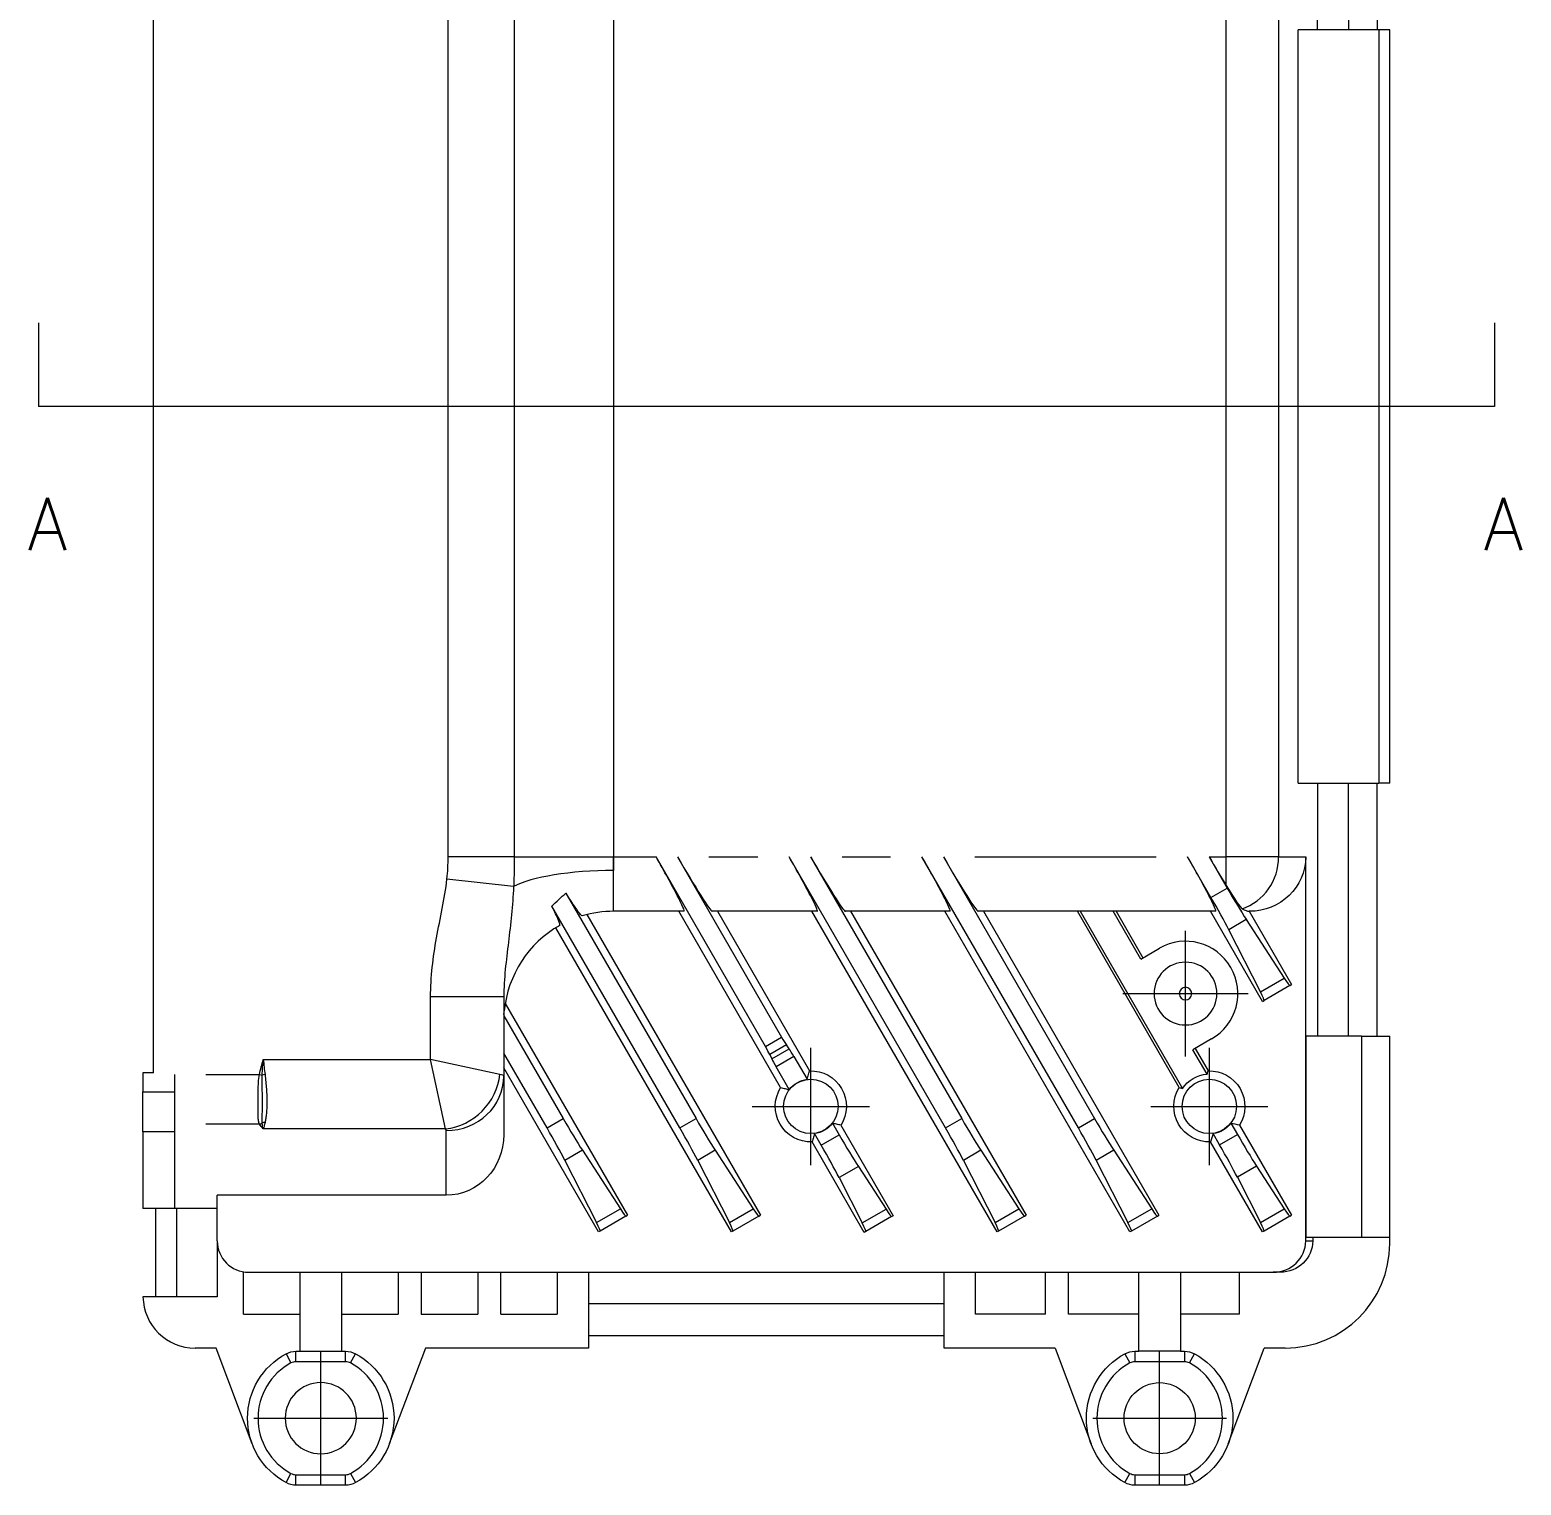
# Model space of a CAD drawing. Header units: millimetres. Extents: x -894 to 2281, y 379 to 1725.
# Drawn here: x -408 to -265.5, y 835.5 to 974.6 of the extents above; entities that cross this region are included whole.
import ezdxf
from ezdxf.lldxf.tags import DXFTag

# ---------------------------------------------------------------- set-up
doc = ezdxf.new("R2010")
doc.units = ezdxf.units.MM
for name, color, linetype, true_color in [('1', 7, 'Continuous', 0xffffff), ('6', 7, 'Continuous', 0xffffff), ('Top', 7, 'Continuous', 0xffffff)]:
    doc.layers.add(name, color=color, linetype=linetype, true_color=true_color)
doc.styles.add('标准', font='txt.shx')
tags = doc.linetypes.add('PHANTOM', pattern=[50.5, 18, -6.5, 6.5, -6.5, 6.5, -6.5]).pattern_tags.tags
tags[14:15] = [DXFTag(74, 4), DXFTag(75, 0), DXFTag(340, '0'), DXFTag(46, 0.0), DXFTag(50, 0.0), DXFTag(44, 0.0), DXFTag(45, 0.0)]
tags[12:13] = [DXFTag(74, 4), DXFTag(75, 0), DXFTag(340, '0'), DXFTag(46, 0.0), DXFTag(50, 0.0), DXFTag(44, 0.0), DXFTag(45, 0.0)]
tags[10:11] = [DXFTag(74, 4), DXFTag(75, 0), DXFTag(340, '0'), DXFTag(46, 0.0), DXFTag(50, 0.0), DXFTag(44, 0.0), DXFTag(45, 0.0)]
tags[8:9] = [DXFTag(74, 4), DXFTag(75, 0), DXFTag(340, '0'), DXFTag(46, 0.0), DXFTag(50, 0.0), DXFTag(44, 0.0), DXFTag(45, 0.0)]
tags[6:7] = [DXFTag(74, 4), DXFTag(75, 0), DXFTag(340, '0'), DXFTag(46, 0.0), DXFTag(50, 0.0), DXFTag(44, 0.0), DXFTag(45, 0.0)]
tags[4:5] = [DXFTag(74, 4), DXFTag(75, 0), DXFTag(340, '0'), DXFTag(46, 0.0), DXFTag(50, 0.0), DXFTag(44, 0.0), DXFTag(45, 0.0)]

# ---------------------------------------------------------------- blocks, each defined once
blk = doc.blocks.new('ASSORTED_DRAFT1')
at = {"color": 32, "lineweight": 18}
blk.add_solid([(287.36, 193.11), (287.88, 189.11), (286.83, 189.11), (287.36, 193.11)], dxfattribs=at)
blk = doc.blocks.new('ASSORTED_DRAFT2')
at = {"color": 32, "lineweight": 18}
blk.add_solid([(426.56, 193.11), (427.09, 189.11), (426.04, 189.11), (426.56, 193.11)], dxfattribs=at)

msp = doc.modelspace()

# ---------------------------------------------------------------- linework, layer by layer
at = {"layer": '1', "color": 32, "linetype": 'Continuous', "lineweight": 13}
for p, q in [((-407.232, 946.629), (-407.232, 938.629)), ((-268.026, 946.629), (-268.026, 938.629))]:
    msp.add_line(p, q, dxfattribs=at)
at = {"layer": '1', "color": 32, "linetype": 'PHANTOM', "lineweight": 13}
msp.add_line((-268.026, 938.629), (-407.232, 938.629), dxfattribs=at)
at = {"layer": '1', "color": 5, "linetype": 'PHANTOM', "lineweight": 13, "ltscale": 0.1}
for p, q in [((-303.559, 882.514), (-291.559, 882.514)), ((-338.981, 871.729), (-327.781, 871.729)), ((-300.881, 871.729), (-289.681, 871.729)), ((-386.631, 841.929), (-373.831, 841.929)), ((-306.431, 841.929), (-293.631, 841.929))]:
    msp.add_line(p, q, dxfattribs=at)
at = {"layer": '6', "color": 7, "linetype": 'Continuous', "lineweight": 20}
for p, q in [((-396.231, 874.929), (-396.231, 1002.329)), ((-284.944, 974.629), (-284.944, 998.829)), ((-281.972, 998.829), (-281.972, 974.629)), ((-279.231, 998.829), (-279.231, 974.629)), ((-278.031, 974.629), (-279.073, 974.629)), ((-278.031, 902.629), (-278.031, 974.629)), ((-284.944, 902.629), (-284.944, 878.429)), ((-281.972, 878.429), (-281.972, 902.629)), ((-279.231, 878.429), (-279.231, 902.629)), ((-278.031, 902.629), (-279.073, 902.629)), ((-337.721, 877.461), (-348.182, 895.579)), ((-346.121, 895.579), (-336.176, 878.354)), ((-320.499, 869.671), (-335.457, 895.579)), ((-333.396, 895.579), (-318.953, 870.563)), ((-307.799, 869.671), (-322.757, 895.579)), ((-320.696, 895.579), (-306.253, 870.563)), ((-295.124, 891.711), (-297.357, 895.579)), ((-295.296, 895.579), (-293.578, 892.604)), ((-286.069, 878.429), (-286.069, 895.579)), ((-356.799, 892.12), (-344.353, 870.563)), ((-345.899, 869.671), (-358.136, 890.867)), ((-354.793, 890.062), (-338.205, 861.329)), ((-345.494, 890.379), (-352.231, 890.379)), ((-336.267, 873.527), (-345.997, 890.379)), ((-332.769, 890.379), (-342.804, 890.379)), ((-342.302, 890.379), (-333.496, 875.127)), ((-315.576, 859.729), (-333.272, 890.379)), ((-320.069, 890.379), (-330.079, 890.379)), ((-329.577, 890.379), (-312.805, 861.329)), ((-302.876, 859.729), (-320.572, 890.379)), ((-294.669, 890.379), (-317.379, 890.379)), ((-316.877, 890.379), (-300.105, 861.329)), ((-298.167, 873.527), (-307.897, 890.379)), ((-307.618, 890.379), (-297.848, 873.456)), ((-301.844, 885.814), (-304.48, 890.379)), ((-304.202, 890.379), (-301.635, 885.934)), ((-290.201, 881.77), (-295.172, 890.379)), ((-291.453, 890.379), (-291.483, 890.379)), ((-291.477, 890.379), (-287.43, 883.37)), ((-340.976, 859.729), (-357.762, 888.804)), ((-290.396, 882.672), (-293.422, 888.611)), ((-291.744, 889.58), (-288.113, 883.99)), ((-301.844, 885.814), (-300.059, 886.844)), ((-287.577, 883.284), (-290.053, 881.855)), ((-287.577, 883.284), (-287.43, 883.37)), ((-362.731, 882.191), (-362.731, 874.632)), ((-362.594, 881.575), (-350.905, 861.329)), ((-290.201, 881.77), (-290.053, 881.855)), ((-362.731, 880.399), (-357.053, 870.563)), ((-286.065, 878.429), (-286.069, 878.429)), ((-286.065, 859.229), (-286.065, 878.429)), ((-280.724, 878.429), (-278.031, 878.429)), ((-278.031, 859.229), (-278.031, 878.429)), ((-335.453, 877.238), (-335.72, 877.617)), ((-295.059, 878.184), (-296.844, 877.154)), ((-295.494, 874.815), (-296.844, 877.154)), ((-296.635, 877.274), (-295.396, 875.127)), ((-358.599, 869.671), (-362.731, 876.829)), ((-337.311, 876.698), (-337.116, 876.277)), ((-335.45, 873.338), (-336.706, 875.514)), ((-334.997, 876.501), (-333.74, 874.325)), ((-396.231, 874.929), (-397.231, 874.929)), ((-397.231, 874.929), (-397.231, 873.125)), ((-394.231, 874.781), (-394.231, 873.125)), ((-353.676, 859.729), (-362.731, 875.414)), ((-362.731, 874.632), (-362.731, 869.047)), ((-397.231, 869.293), (-397.231, 873.125)), ((-394.231, 873.125), (-394.231, 869.293)), ((-331.313, 870.121), (-330.671, 869.008)), ((-330.496, 869.931), (-325.505, 861.286)), ((-293.213, 870.121), (-292.596, 869.052)), ((-292.396, 869.931), (-287.43, 861.329)), ((-397.231, 869.293), (-397.231, 861.988)), ((-394.231, 869.293), (-394.231, 861.988)), ((-328.276, 859.686), (-333.267, 868.331)), ((-332.38, 868.022), (-333.023, 869.134)), ((-290.201, 859.729), (-295.167, 868.331)), ((-294.305, 868.065), (-294.923, 869.134)), ((-355.219, 867.54), (-351.588, 861.949)), ((-342.519, 867.54), (-338.888, 861.949)), ((-317.119, 867.54), (-313.488, 861.949)), ((-304.419, 867.54), (-300.788, 861.949)), ((-356.897, 866.571), (-353.871, 860.631)), ((-344.197, 866.571), (-341.171, 860.631)), ((-328.837, 865.985), (-326.188, 861.906)), ((-318.797, 866.571), (-315.771, 860.631)), ((-306.097, 866.571), (-303.071, 860.631)), ((-290.762, 866.028), (-288.113, 861.949)), ((-330.679, 864.921), (-328.471, 860.588)), ((-292.604, 864.965), (-290.396, 860.631)), ((-368.231, 863.24), (-390.131, 863.24)), ((-390.131, 858.879), (-390.131, 863.24)), ((-396.031, 861.988), (-397.231, 861.988)), ((-394.231, 861.988), (-396.031, 861.988)), ((-396.031, 861.988), (-396.031, 853.629)), ((-394.031, 861.988), (-394.231, 861.988)), ((-390.131, 861.988), (-394.031, 861.988)), ((-394.031, 861.988), (-394.031, 853.529)), ((-351.052, 861.244), (-353.528, 859.815)), ((-351.052, 861.244), (-350.905, 861.329)), ((-338.352, 861.244), (-340.828, 859.815)), ((-338.352, 861.244), (-338.205, 861.329)), ((-325.652, 861.201), (-328.128, 859.771)), ((-325.652, 861.201), (-325.505, 861.286)), ((-312.952, 861.244), (-315.428, 859.815)), ((-312.952, 861.244), (-312.805, 861.329)), ((-300.252, 861.244), (-302.728, 859.815)), ((-300.252, 861.244), (-300.105, 861.329)), ((-287.577, 861.244), (-290.053, 859.815)), ((-287.577, 861.244), (-287.43, 861.329)), ((-353.528, 859.815), (-353.676, 859.729)), ((-340.828, 859.815), (-340.976, 859.729)), ((-328.128, 859.771), (-328.276, 859.686)), ((-315.428, 859.815), (-315.576, 859.729)), ((-302.728, 859.815), (-302.876, 859.729)), ((-290.053, 859.815), (-290.201, 859.729)), ((-390.131, 858.879), (-390.131, 853.529)), ((-286.069, 859.229), (-286.065, 859.229)), ((-286.069, 858.879), (-286.069, 859.229)), ((-285.399, 859.229), (-285.399, 858.879)), ((-280.724, 859.229), (-278.031, 859.229)), ((-278.031, 858.629), (-278.031, 859.229)), ((-387.631, 851.879), (-387.631, 855.921)), ((-387.131, 855.879), (-289.175, 855.879)), ((-382.231, 855.879), (-382.231, 848.329)), ((-378.231, 848.329), (-378.231, 855.879)), ((-372.831, 855.879), (-372.831, 851.879)), ((-370.631, 855.879), (-370.631, 851.879)), ((-365.231, 855.879), (-365.231, 851.879)), ((-363.031, 851.879), (-363.031, 855.879)), ((-357.631, 855.879), (-357.631, 851.879)), ((-354.631, 855.879), (-354.631, 848.629)), ((-320.631, 848.629), (-320.631, 855.879)), ((-317.631, 851.879), (-317.631, 855.879)), ((-310.931, 851.879), (-310.931, 855.879)), ((-308.731, 851.879), (-308.731, 855.879)), ((-302.031, 848.329), (-302.031, 855.879)), ((-298.031, 855.879), (-298.031, 848.329)), ((-292.431, 855.879), (-292.431, 851.879)), ((-288.505, 855.879), (-289.175, 855.879)), ((-390.131, 853.529), (-397.231, 853.529)), ((-354.631, 852.879), (-320.631, 852.879)), ((-387.631, 851.879), (-382.231, 851.879)), ((-378.231, 851.879), (-372.831, 851.879)), ((-370.631, 851.879), (-365.231, 851.879)), ((-363.031, 851.879), (-357.631, 851.879)), ((-310.931, 851.879), (-317.631, 851.879)), ((-302.031, 851.879), (-308.731, 851.879)), ((-292.431, 851.879), (-298.031, 851.879)), ((-354.631, 849.829), (-320.631, 849.829)), ((-390.231, 848.629), (-392.232, 848.629)), ((-386.783, 839.464), (-390.231, 848.629)), ((-370.231, 848.629), (-373.68, 839.464)), ((-354.631, 848.629), (-370.231, 848.629)), ((-310.031, 848.629), (-320.631, 848.629)), ((-310.031, 848.629), (-306.583, 839.464)), ((-293.48, 839.464), (-290.031, 848.629)), ((-288.031, 848.629), (-290.031, 848.629)), ((-382.606, 848.329), (-382.231, 848.329)), ((-382.231, 848.329), (-378.231, 848.329)), ((-378.231, 848.329), (-377.857, 848.329)), ((-302.406, 848.329), (-302.031, 848.329)), ((-298.031, 848.329), (-302.031, 848.329)), ((-298.031, 848.329), (-297.657, 848.329)), ((-377.857, 835.529), (-382.606, 835.529)), ((-297.657, 835.529), (-302.406, 835.529))]:
    msp.add_line(p, q, dxfattribs=at)
at = {"layer": '6', "color": 155, "linetype": 'Continuous', "lineweight": 15}
for p, q in [((-368.055, 895.579), (-368.055, 981.679)), ((-361.73, 981.679), (-361.73, 895.579)), ((-352.243, 981.679), (-352.243, 895.579)), ((-293.677, 895.579), (-293.677, 981.679)), ((-288.654, 981.679), (-288.654, 895.579)), ((-361.73, 895.579), (-368.055, 895.579)), ((-361.73, 895.579), (-352.243, 895.579)), ((-352.231, 894.277), (-352.231, 895.579)), ((-352.231, 895.579), (-348.182, 895.579)), ((-343.121, 895.579), (-338.457, 895.579)), ((-330.396, 895.579), (-325.757, 895.579)), ((-317.696, 895.579), (-300.357, 895.579)), ((-295.296, 895.579), (-293.677, 895.579)), ((-288.654, 895.579), (-293.677, 895.579)), ((-293.677, 892.856), (-293.677, 895.579)), ((-288.654, 895.579), (-286.069, 895.579)), ((-352.231, 890.379), (-352.231, 894.277)), ((-361.793, 892.735), (-368.168, 893.459)), ((-295.124, 891.711), (-293.578, 892.604)), ((-291.744, 889.58), (-293.422, 888.611)), ((-290.396, 882.672), (-288.113, 883.99)), ((-362.731, 882.191), (-369.731, 882.191)), ((-369.731, 876.216), (-369.731, 882.191)), ((-337.721, 877.461), (-336.176, 878.354)), ((-335.72, 877.617), (-337.311, 876.698)), ((-337.116, 876.277), (-335.453, 877.238)), ((-385.731, 876.216), (-369.731, 876.216)), ((-363.101, 874.795), (-369.731, 876.216)), ((-368.311, 869.585), (-369.731, 876.216)), ((-334.997, 876.501), (-336.706, 875.514)), ((-391.231, 874.781), (-386.095, 874.781)), ((-386.095, 874.781), (-385.829, 874.727)), ((-397.231, 873.125), (-394.231, 873.125)), ((-386.095, 870.045), (-391.231, 870.045)), ((-358.599, 869.671), (-357.053, 870.563)), ((-345.899, 869.671), (-344.353, 870.563)), ((-320.499, 869.671), (-318.953, 870.563)), ((-307.799, 869.671), (-306.253, 870.563)), ((-394.231, 869.293), (-397.231, 869.293)), ((-368.311, 869.585), (-385.731, 869.585)), ((-368.231, 863.24), (-368.231, 869.422)), ((-332.38, 868.022), (-330.671, 869.008)), ((-294.305, 868.065), (-292.596, 869.052)), ((-355.219, 867.54), (-356.897, 866.571)), ((-342.519, 867.54), (-344.197, 866.571)), ((-317.119, 867.54), (-318.797, 866.571)), ((-304.419, 867.54), (-306.097, 866.571)), ((-328.837, 865.985), (-330.679, 864.921)), ((-290.762, 866.028), (-292.604, 864.965)), ((-353.871, 860.631), (-351.588, 861.949)), ((-341.171, 860.631), (-338.888, 861.949)), ((-328.471, 860.588), (-326.188, 861.906)), ((-315.771, 860.631), (-313.488, 861.949)), ((-303.071, 860.631), (-300.788, 861.949)), ((-290.396, 860.631), (-288.113, 861.949)), ((-286.069, 858.879), (-285.399, 858.879)), ((-383.556, 848.089), (-383.081, 847.209)), ((-382.606, 847.329), (-382.606, 848.329)), ((-377.857, 847.329), (-382.606, 847.329)), ((-377.857, 847.329), (-377.857, 848.329)), ((-377.382, 847.209), (-376.907, 848.089)), ((-303.356, 848.089), (-302.881, 847.209)), ((-302.406, 848.329), (-302.406, 847.329)), ((-297.657, 847.329), (-302.406, 847.329)), ((-297.657, 848.329), (-297.657, 847.329)), ((-297.182, 847.209), (-296.707, 848.089)), ((-383.556, 835.769), (-383.081, 836.649)), ((-382.606, 836.529), (-377.857, 836.529)), ((-382.606, 835.529), (-382.606, 836.529)), ((-377.857, 835.529), (-377.857, 836.529)), ((-377.382, 836.649), (-376.907, 835.769)), ((-303.356, 835.769), (-302.881, 836.649)), ((-302.406, 836.529), (-302.406, 835.529)), ((-302.406, 836.529), (-297.657, 836.529)), ((-297.657, 836.529), (-297.657, 835.529)), ((-297.182, 836.649), (-296.707, 835.769))]:
    msp.add_line(p, q, dxfattribs=at)
at = {"layer": '6', "color": 7, "linetype": 'Continuous', "lineweight": 20, "extrusion": (0, 0, -1)}
for centre, radius in [((297.559, 882.514), 3), ((297.559, 882.514), 0.6), ((380.231, 841.929), 3.4)]:
    msp.add_circle(centre, radius, dxfattribs=at)
at = {"layer": '6', "color": 7, "linetype": 'Continuous', "lineweight": 20}
for centre, radius in [((-333.381, 871.729), 2.6), ((-295.281, 871.729), 2.6), ((-300.031, 841.929), 3.4)]:
    msp.add_circle(centre, radius, dxfattribs=at)
at = {"layer": '6', "color": 155, "linetype": 'Continuous', "lineweight": 15, "extrusion": (0, 0, -1)}
msp.add_arc((352.231, 879.879), 15.7, 89.95653, 90, dxfattribs=at)
at = {"layer": '6', "color": 7, "linetype": 'Continuous', "lineweight": 20}
for centre, radius, start, end in [((-352.231, 879.879), 10.5, 90, 106.57549), ((-352.231, 879.879), 10.5, 119.41235, 174.61845), ((-297.559, 882.514), 5, 300, 120), ((-387.131, 858.879), 3, 180, 270), ((-288.031, 858.629), 10, 270, 0), ((-392.232, 853.629), 5, 181.14599, 270), ((-392.231, 853.629), 3.8, 180, 181.50796)]:
    msp.add_arc(centre, radius, start, end, dxfattribs=at)
at = {"layer": '6', "color": 7, "linetype": 'Continuous', "lineweight": 20, "extrusion": (0, 0, -1)}
for centre, radius, start, end in [((333.381, 871.729), 2.62, 37.87353, 82.12647), ((333.381, 871.729), 3.4, 88.07249, 211.92751), ((295.281, 871.729), 3.093, 33.9403, 86.0597), ((295.281, 871.729), 3.4, 88.07249, 211.92751), ((333.381, 871.729), 3.4, 268.07249, 31.92751), ((295.281, 871.729), 3.4, 268.07249, 31.92751), ((333.381, 871.729), 2.62, 217.87353, 262.12647), ((295.281, 871.729), 2.62, 217.87353, 262.12647), ((380.231, 841.929), 7, 298.35764, 61.64236), ((382.606, 846.329), 2, 61.64236, 90), ((377.857, 846.329), 2, 90, 118.35764), ((380.231, 841.929), 7, 118.35764, 241.64236), ((300.031, 841.929), 7, 298.35764, 61.64236), ((302.406, 846.329), 2, 61.64236, 90), ((297.657, 846.329), 2, 90, 118.35764), ((300.031, 841.929), 7, 118.35764, 241.64236), ((382.606, 837.529), 2, 270, 298.35764), ((377.857, 837.529), 2, 241.64236, 270), ((302.406, 837.529), 2, 270, 298.35764), ((297.657, 837.529), 2, 241.64236, 270)]:
    msp.add_arc(centre, radius, start, end, dxfattribs=at)
at = {"layer": '6', "color": 155, "linetype": 'Continuous', "lineweight": 15}
for centre, radius, start, end in [((-380.231, 841.929), 6, 118.35764, 241.64236), ((-382.606, 846.329), 1, 90, 118.35764), ((-377.857, 846.329), 1, 61.64236, 90), ((-380.231, 841.929), 6, 298.35764, 61.64236), ((-300.031, 841.929), 6, 118.35764, 241.64236), ((-302.406, 846.329), 1, 90, 118.35764), ((-297.657, 846.329), 1, 61.64236, 90), ((-300.031, 841.929), 6, 298.35764, 61.64236), ((-382.606, 837.529), 1, 241.64236, 270), ((-377.857, 837.529), 1, 270, 298.35764), ((-302.406, 837.529), 1, 241.64236, 270), ((-297.657, 837.529), 1, 270, 298.35764)]:
    msp.add_arc(centre, radius, start, end, dxfattribs=at)
at = {"layer": '6', "color": 7, "linetype": 'Continuous', "lineweight": 20}
for centre, major_axis, ratio, start_param, end_param in [((-348.497, 895.579), (-3.009, 5.198), 0.0453553, 3.1153407, 4.6861371), ((-345.806, 895.579), (-3.009, 5.198), 0.0453553, 1.5445444, 3.1153407), ((-335.772, 895.579), (-3.009, 5.198), 0.0453553, 3.1153407, 4.6861371), ((-333.081, 895.579), (-3.009, 5.198), 0.0453553, 1.5445444, 3.1153407), ((-323.072, 895.579), (-3.009, 5.198), 0.0453553, 3.1153407, 4.6861371), ((-320.381, 895.579), (-3.009, 5.198), 0.0453553, 1.5445444, 3.1153407), ((-297.672, 895.579), (-3.009, 5.198), 0.0453553, 3.1153407, 4.6861371), ((-294.981, 895.579), (-3.009, 5.198), 0.0453553, 1.5445444, 2.0957829), ((-294.652, 895.016), (2.538, -4.396), 0.052336, 5.1956155, 6.1905156), ((-293.351, 892.735), (-2.5, 4.33), 0.0524078, 1.5707963, 2.3561945), ((-295.351, 891.58), (-2.5, 4.33), 0.0524078, 3.9269908, 4.712389), ((-295.362, 895.579), (-4.068, 5.142), 0.1899474, 2.6828272, 2.9924281), ((-291.553, 884.453), (-1.5, 2.598), 0.0524078, 3.1415927, 3.9269908), ((-289.077, 885.882), (-1.5, 2.598), 0.0524078, 2.3561945, 3.1415927), ((-336.13, 878.38), (-0.5, 0.866), 0.0524078, 1.5707963, 2.6179939), ((-337.767, 877.435), (-0.5, 0.866), 0.0524078, 3.6651914, 4.712389), ((-335.042, 876.475), (-0.5, 0.866), 0.0524078, 4.712389, 5.7595865), ((-336.661, 875.54), (-0.5, 0.866), 0.0524078, 0.5235988, 1.5707963), ((-356.826, 870.694), (-2.5, 4.33), 0.0524078, 1.5707963, 2.3561945), ((-344.126, 870.694), (-2.5, 4.33), 0.0524078, 1.5707963, 2.3561945), ((-318.726, 870.694), (-2.5, 4.33), 0.0524078, 1.5707963, 2.3561945), ((-306.026, 870.694), (-2.5, 4.33), 0.0524078, 1.5707963, 2.3561945), ((-358.826, 869.54), (-2.5, 4.33), 0.0524078, 3.9269908, 4.712389), ((-346.126, 869.54), (-2.5, 4.33), 0.0524078, 3.9269908, 4.712389), ((-330.444, 869.139), (-2.5, 4.33), 0.0524078, 1.5707963, 2.3561945), ((-320.726, 869.54), (-2.5, 4.33), 0.0524078, 3.9269908, 4.712389), ((-308.026, 869.54), (-2.5, 4.33), 0.0524078, 3.9269908, 4.712389), ((-292.369, 869.183), (-2.5, 4.33), 0.0524078, 1.5707963, 2.3561945), ((-332.607, 867.891), (-2.5, 4.33), 0.0524078, 3.9269908, 4.712389), ((-294.532, 867.934), (-2.5, 4.33), 0.0524078, 3.9269908, 4.712389), ((-352.552, 863.842), (-1.5, 2.598), 0.0524078, 2.3561945, 3.1415927), ((-339.852, 863.842), (-1.5, 2.598), 0.0524078, 2.3561945, 3.1415927), ((-327.152, 863.799), (-1.5, 2.598), 0.0524078, 2.3561945, 3.1415927), ((-314.452, 863.842), (-1.5, 2.598), 0.0524078, 2.3561945, 3.1415927), ((-301.752, 863.842), (-1.5, 2.598), 0.0524078, 2.3561945, 3.1415927), ((-289.077, 863.842), (-1.5, 2.598), 0.0524078, 2.3561945, 3.1415927), ((-355.028, 862.413), (-1.5, 2.598), 0.0524078, 3.1415927, 3.9269908), ((-342.328, 862.413), (-1.5, 2.598), 0.0524078, 3.1415927, 3.9269908), ((-329.628, 862.369), (-1.5, 2.598), 0.0524078, 3.1415927, 3.9269908), ((-316.928, 862.413), (-1.5, 2.598), 0.0524078, 3.1415927, 3.9269908), ((-304.228, 862.413), (-1.5, 2.598), 0.0524078, 3.1415927, 3.9269908), ((-291.553, 862.413), (-1.5, 2.598), 0.0524078, 3.1415927, 3.9269908), ((-289.175, 858.879), (3.106, 0), 0.9659258, 4.712389, 6.2831853)]:
    msp.add_ellipse(centre, major_axis=major_axis, ratio=ratio, start_param=start_param, end_param=end_param, dxfattribs=at)
at = {"layer": '6', "color": 155, "linetype": 'Continuous', "lineweight": 15}
for centre, major_axis, ratio, start_param, end_param in [((-293.677, 895.579), (0, 5.2), 0.9659258, 3.4511935, 4.712389), ((-352.231, 891.649), (10.5, 0), 0.2503598, 1.5707963, 2.7156736), ((-385.562, 874.673), (-0.496, -0.063), 0.2041466, 4.6863206, 5.2525632), ((-368.311, 874.795), (-3.889, -3.889), 0.9019853, 0.8368855, 2.3047072), ((-368.231, 874.632), (5.5, 0), 0.9472103, 4.712389, 6.2831853), ((-369.731, 874.632), (-7, 0), 0.0725317, 3.1415927, 3.4679692), ((-386.095, 870.519), (-0.422, -0.268), 0.9281232, 1.0376856, 1.612013), ((-385.562, 869.758), (-0.486, 0.119), 0.8543382, 4.9193297, 5.4855723), ((-369.731, 869.422), (-1.5, 0), 0.3384813, 3.1415927, 3.4679692)]:
    msp.add_ellipse(centre, major_axis=major_axis, ratio=ratio, start_param=start_param, end_param=end_param, dxfattribs=at)
at = {"layer": '6', "color": 7, "linetype": 'Continuous', "lineweight": 20, "extrusion": (0, 0, -1)}
for centre, major_axis, ratio, start_param, end_param in [((-291.453, 895.579), (5.383, 0), 0.9659258, 0, 1.5707963), ((-368.231, 869.047), (0, -5.807), 0.9472103, 4.712389, 6.2831853), ((-288.505, 858.879), (3.106, 0), 0.9659258, 0, 1.5707963)]:
    msp.add_ellipse(centre, major_axis=major_axis, ratio=ratio, start_param=start_param, end_param=end_param, dxfattribs=at)
at = {"layer": '6', "color": 155, "linetype": 'Continuous', "lineweight": 15}
for points, degree in [([(-286.801, 902.629), (-286.801, 974.629)], 1), ([(-279.073, 974.629), (-279.073, 902.629)], 1), ([(-368.168, 893.459), (-368.088, 894.163), (-368.055, 894.87), (-368.055, 895.579)], 3), ([(-286.036, 859.229), (-286.036, 865.629), (-286.036, 872.029), (-286.036, 878.429)], 3), ([(-280.724, 878.429), (-280.724, 859.229)], 1), ([(-386.095, 874.781), (-385.996, 875.265), (-385.863, 875.74), (-385.731, 876.216)], 3), ([(-385.829, 874.727), (-385.81, 875.222), (-385.77, 875.719), (-385.731, 876.216)], 3), ([(-385.731, 869.585), (-385.863, 869.737), (-385.996, 869.89), (-386.095, 870.045)], 3), ([(-385.731, 869.585), (-385.77, 869.744), (-385.81, 869.93), (-385.829, 870.138)], 3)]:
    msp.add_open_spline(points, degree=degree, dxfattribs=at)
at = {"layer": '6', "color": 7, "linetype": 'Continuous', "lineweight": 20}
for points, weights in [([(-279.073, 974.629), (-285.614, 974.629), (-286.801, 974.629)], [1, 1.19003001044, 1]), ([(-286.801, 902.629), (-285.614, 902.629), (-279.073, 902.629)], [1, 1.19003001044, 1]), ([(-280.724, 878.429), (-285.414, 878.429), (-285.979, 878.429)], [1, 1.18085515236, 1.01746377167]), ([(-285.979, 859.229), (-285.414, 859.229), (-280.724, 859.229)], [1.01746925523, 1.18085211747, 1])]:
    msp.add_rational_spline(points, weights, degree=2, dxfattribs=at)
at = {"layer": '6', "color": 155, "linetype": 'Continuous', "lineweight": 15}
for points, knots in [([(-361.73, 895.579), (-361.73, 895.103), (-361.735, 894.627), (-361.756, 893.679), (-361.771, 893.206), (-361.793, 892.735)], [0, 0, 0, 0, 0.5, 0.5, 1, 1, 1, 1]), ([(-352.243, 895.579), (-352.244, 895.359), (-352.242, 895.141), (-352.236, 894.707), (-352.231, 894.49), (-352.231, 894.277)], [0, 0, 0, 0, 0.5, 0.5, 1, 1, 1, 1]), ([(-369.731, 882.191), (-369.731, 883.142), (-369.675, 884.091), (-369.473, 885.981), (-369.328, 886.919), (-368.993, 888.787), (-368.802, 889.717), (-368.442, 891.581), (-368.275, 892.515), (-368.168, 893.459)], [0, 0, 0, 0, 0.25, 0.25, 0.5, 0.5, 0.75, 0.75, 1, 1, 1, 1]), ([(-361.793, 892.735), (-361.841, 891.824), (-361.911, 890.931), (-362.084, 889.167), (-362.187, 888.296), (-362.398, 886.561), (-362.506, 885.696), (-362.673, 883.954), (-362.731, 883.077), (-362.731, 882.191)], [0, 0, 0, 0, 0.25, 0.25, 0.5, 0.5, 0.75, 0.75, 1, 1, 1, 1]), ([(-385.731, 876.216), (-385.705, 875.974), (-385.679, 875.731), (-385.624, 875.25), (-385.595, 875.012), (-385.562, 874.775)], [0, 0, 0, 0, 0.5, 0.5, 1, 1, 1, 1]), ([(-386.095, 870.045), (-386.142, 870.128), (-386.167, 870.231), (-386.202, 870.471), (-386.212, 870.608), (-386.224, 870.916), (-386.227, 871.088), (-386.23, 871.458), (-386.23, 871.655), (-386.23, 872.076), (-386.23, 872.3), (-386.227, 872.764), (-386.224, 873.003), (-386.212, 873.494), (-386.203, 873.748), (-386.167, 874.263), (-386.142, 874.524), (-386.095, 874.781)], [0, 0, 0, 0, 0.125, 0.125, 0.25, 0.25, 0.375, 0.375, 0.5, 0.5, 0.625, 0.625, 0.75, 0.75, 0.875, 0.875, 1, 1, 1, 1]), ([(-385.829, 870.138), (-385.844, 870.347), (-385.833, 870.615), (-385.82, 871.084), (-385.816, 871.253), (-385.81, 871.613), (-385.809, 871.806), (-385.809, 872.403), (-385.816, 872.833), (-385.833, 873.757), (-385.844, 874.235), (-385.829, 874.727)], [0, 0, 0, 0, 0.25, 0.25, 0.375, 0.375, 0.5, 0.5, 0.75, 0.75, 1, 1, 1, 1]), ([(-385.562, 874.775), (-385.53, 874.538), (-385.506, 874.305), (-385.463, 873.846), (-385.446, 873.62), (-385.417, 873.176), (-385.406, 872.958), (-385.391, 872.535), (-385.387, 872.332), (-385.388, 871.742), (-385.403, 871.374), (-385.446, 870.885), (-385.463, 870.732), (-385.506, 870.445), (-385.53, 870.312), (-385.562, 870.189)], [0, 0, 0, 0, 0.125, 0.125, 0.25, 0.25, 0.375, 0.375, 0.5, 0.5, 0.75, 0.75, 0.875, 0.875, 1, 1, 1, 1]), ([(-385.562, 870.189), (-385.595, 870.066), (-385.624, 869.954), (-385.679, 869.752), (-385.705, 869.663), (-385.731, 869.585)], [0, 0, 0, 0, 0.5, 0.5, 1, 1, 1, 1])]:
    msp.add_open_spline(points, degree=3, knots=knots, dxfattribs=at)
at = {"layer": '6', "color": 7, "linetype": 'Continuous', "lineweight": 20}
for points in [[(-358.136, 890.867), (-357.706, 891.303), (-357.259, 891.719), (-356.799, 892.12)], [(-295.494, 874.815), (-295.462, 874.92), (-295.429, 875.024), (-295.396, 875.127)], [(-298.167, 873.527), (-298.061, 873.504), (-297.955, 873.481), (-297.848, 873.456)], [(-292.396, 869.931), (-292.666, 869.99), (-292.938, 870.052), (-293.213, 870.121)], [(-294.923, 869.134), (-295.001, 868.861), (-295.083, 868.594), (-295.167, 868.331)]]:
    msp.add_open_spline(points, degree=3, dxfattribs=at)
for points, knots in [([(-355.227, 889.943), (-355.253, 889.935), (-355.312, 889.985), (-355.487, 890.188), (-355.606, 890.344), (-355.815, 890.637), (-355.89, 890.744), (-356.051, 890.979), (-356.136, 891.106), (-356.404, 891.508), (-356.596, 891.803), (-356.799, 892.12)], [0, 0, 0, 0, 0.25, 0.25, 0.5, 0.5, 0.625, 0.625, 0.75, 0.75, 1, 1, 1, 1]), ([(-357.388, 889.026), (-357.366, 889.038), (-357.367, 889.089), (-357.414, 889.267), (-357.46, 889.395), (-357.591, 889.715), (-357.677, 889.907), (-357.883, 890.349), (-358.004, 890.599), (-358.136, 890.867)], [0, 0, 0, 0, 0.25, 0.25, 0.5, 0.5, 0.75, 0.75, 1, 1, 1, 1]), ([(-362.731, 880.519), (-362.729, 880.581), (-362.72, 880.632), (-362.702, 880.741), (-362.691, 880.799), (-362.685, 880.864)], [0, 0, 0, 0, 0.4643493, 0.4643493, 1, 1, 1, 1]), ([(-333.74, 874.325), (-333.708, 874.439), (-333.674, 874.552), (-333.593, 874.82), (-333.545, 874.975), (-333.496, 875.127)], [0, 0, 0, 0, 0.4188539, 0.4188539, 1, 1, 1, 1]), ([(-336.267, 873.527), (-336.12, 873.496), (-335.973, 873.463), (-335.701, 873.399), (-335.575, 873.369), (-335.45, 873.338)], [0, 0, 0, 0, 0.5435508, 0.5435508, 1, 1, 1, 1]), ([(-330.496, 869.931), (-330.643, 869.963), (-330.79, 869.996), (-331.062, 870.059), (-331.187, 870.089), (-331.313, 870.121)], [0, 0, 0, 0, 0.5435508, 0.5435508, 1, 1, 1, 1]), ([(-333.023, 869.134), (-333.055, 869.02), (-333.089, 868.906), (-333.17, 868.638), (-333.218, 868.484), (-333.267, 868.331)], [0, 0, 0, 0, 0.4188539, 0.4188539, 1, 1, 1, 1])]:
    msp.add_open_spline(points, degree=3, knots=knots, dxfattribs=at)
for points in [[(-286.065, 878.429), (-286.063, 878.429), (-286.053, 878.429), (-286.044, 878.429), (-286.036, 878.429)], [(-286.065, 859.229), (-286.063, 859.229), (-286.053, 859.229), (-286.044, 859.229), (-286.036, 859.229)]]:
    msp.add_rational_spline(points, [0.991700640577, 0.991897250927, 0.993047589992, 0.997193279224, 0.999999999998], degree=3, knots=[0, 0, 0, 0, 0.3079792, 1, 1, 1, 1], dxfattribs=at)
at = {"layer": 'Top', "color": 5, "linetype": 'PHANTOM', "lineweight": 13, "ltscale": 0.1}
for p, q in [((-297.559, 876.514), (-297.559, 888.514)), ((-333.381, 866.129), (-333.381, 877.329)), ((-295.281, 866.129), (-295.281, 877.329)), ((-380.231, 835.529), (-380.231, 848.329)), ((-300.031, 835.529), (-300.031, 848.329))]:
    msp.add_line(p, q, dxfattribs=at)

# ---------------------------------------------------------------- block references
at = {"layer": 'Top', "color": 32, "linetype": 'Continuous', "lineweight": 13}
for name in ['ASSORTED_DRAFT1', 'ASSORTED_DRAFT2']:
    msp.add_blockref(name, (-694.588, 753.52), dxfattribs=at)

# ---------------------------------------------------------------- texts
at = {"layer": 'Top', "color": 6, "linetype": 'Continuous', "lineweight": -3, "char_height": 5, "attachment_point": 7, "line_spacing_factor": 0.903614, "style": '标准'}
for insert in [(-408.259, 924.909), (-269.054, 924.909)]:
    msp.add_mtext('\\W0.9844;A', dxfattribs=dict(at, insert=insert))

doc.saveas('drawing.dxf')
